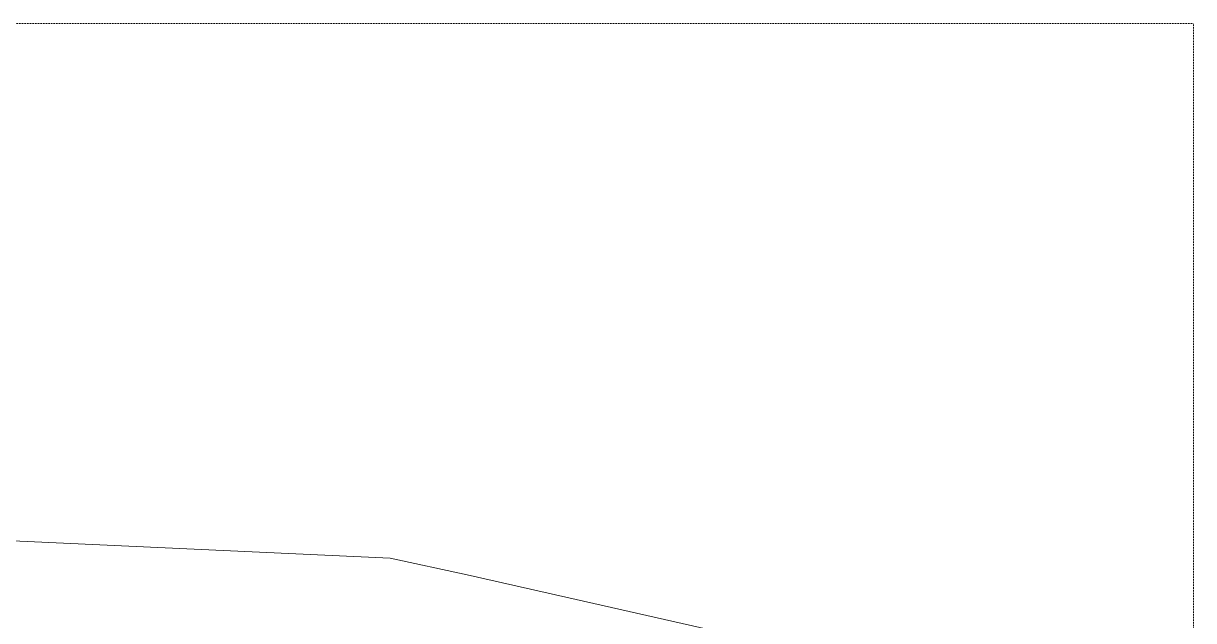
# Model space of a CAD drawing. Header units: inches. Extents: x -9418 to 110693, y 8585 to 209374.
# Drawn here: x 34 to 4313, y 16767 to 18951 of the extents above; entities that cross this region are included whole.
import ezdxf

# ---------------------------------------------------------------- set-up
doc = ezdxf.new("R2010")
doc.units = ezdxf.units.IN
doc.header["$MEASUREMENT"] = 0
doc.linetypes.add('Aligning Line 1_8_', pattern=[0.25, 0.125, -0.125])
for name, color, linetype, lineweight in [('0-1', 7, 'Continuous', 5), ('C-TOPO', 7, 'Continuous', 9), ('G-ANNO-SYMB', 111, 'Aligning Line 1_8_', 9)]:
    doc.layers.add(name, color=color, linetype=linetype, lineweight=lineweight)

# ---------------------------------------------------------------- blocks, each defined once
blk = doc.blocks.new('1750 Ox - Topography_rvt-1-SITE PLAN - TOPO WITH IMAGERY')
at = {"layer": 'C-TOPO'}
for p, q in [((1375.6, 16994.7), (-167.7, 17065.8)), ((1657, 16933.8), (1375.6, 16994.7)), ((2674.5, 16703.9), (1657, 16933.8))]:
    blk.add_line(p, q, dxfattribs=at)
blk = doc.blocks.new('1750 Ox - 2nd Phase_rvt-1-SITE PLAN - TOPO WITH IMAGERY')
at = {"layer": 'G-ANNO-SYMB'}
for q in [(-9418.3, 18950.5), (4312.7, 8585.3)]:
    blk.add_line((4312.7, 18950.5), q, dxfattribs=at)

msp = doc.modelspace()

# ---------------------------------------------------------------- block references
at = {"layer": '0-1'}
for name in ['1750 Ox - 2nd Phase_rvt-1-SITE PLAN - TOPO WITH IMAGERY', '1750 Ox - Topography_rvt-1-SITE PLAN - TOPO WITH IMAGERY']:
    msp.add_blockref(name, (0, 0), dxfattribs=at)

doc.saveas('drawing.dxf')
